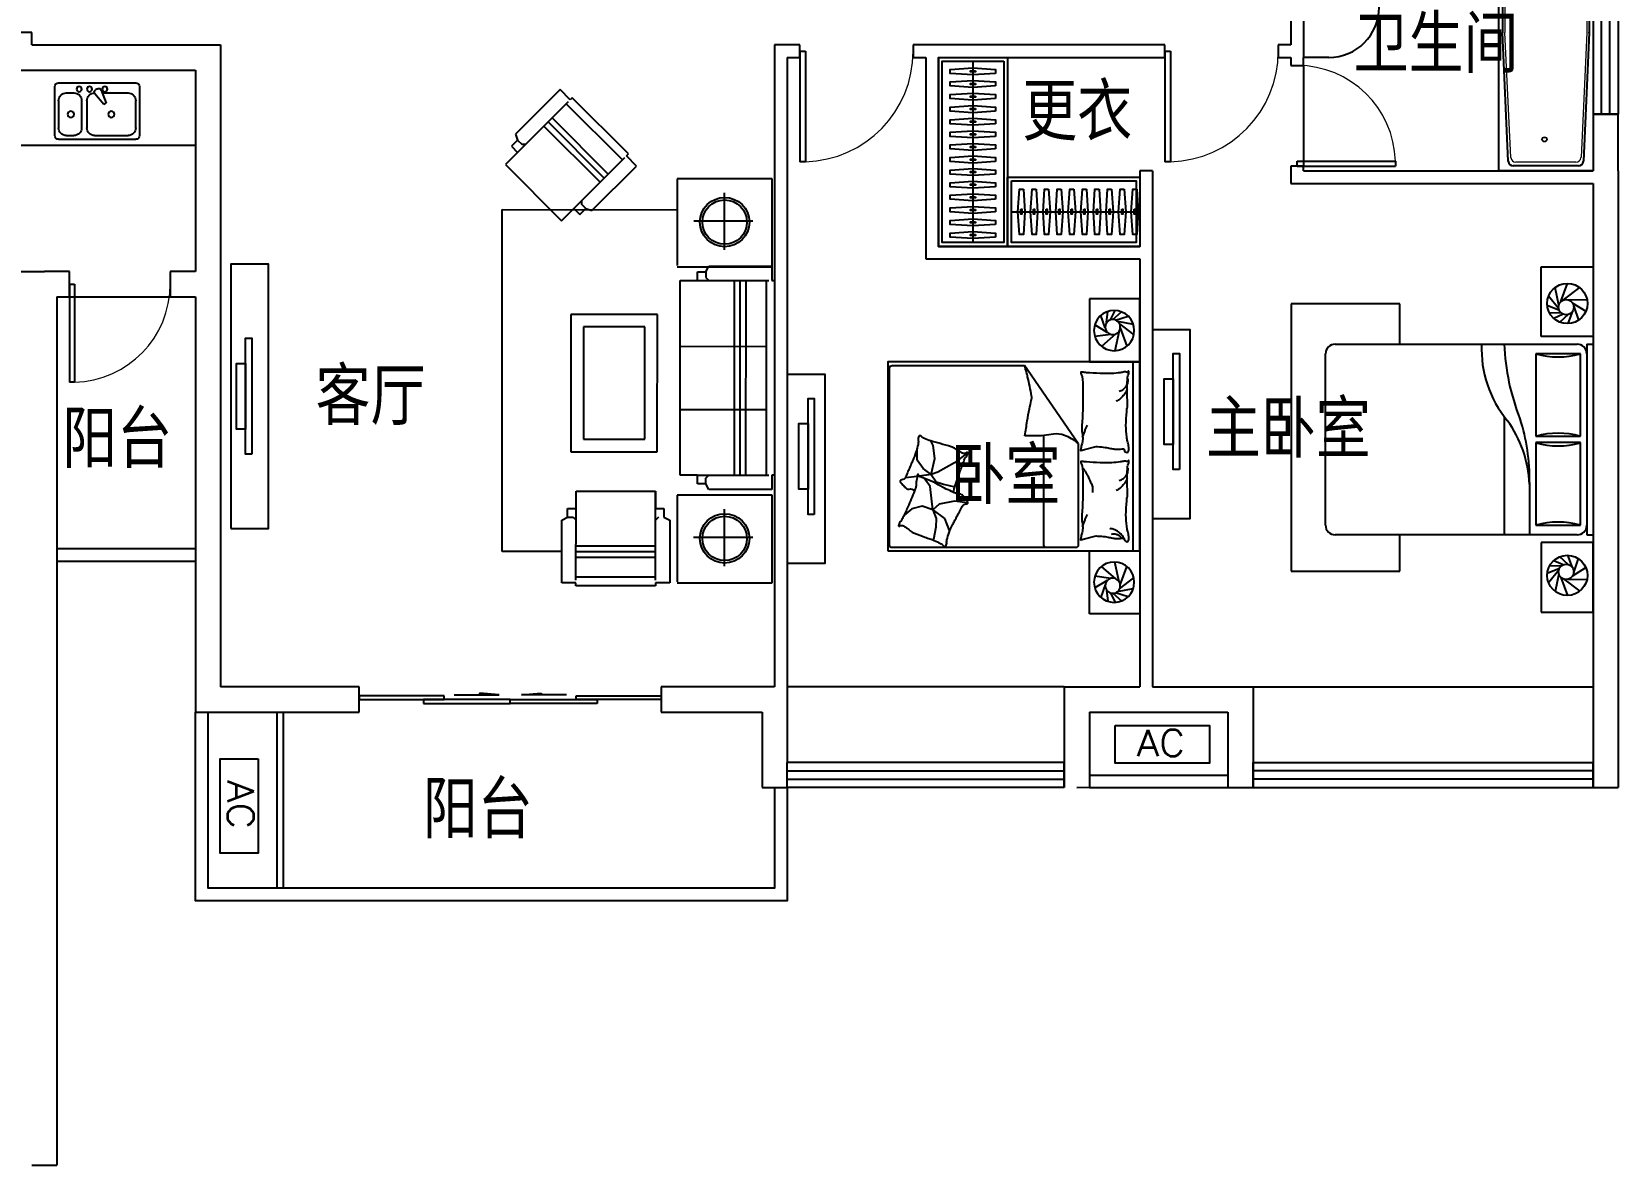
# Model space of a CAD drawing. Extents: x 4718159 to 4750259, y -1162956 to -1143856.
# Drawn here: x 4737659 to 4750259, y -1161156 to -1152151 of the extents above; entities that cross this region are included whole.
import ezdxf

# ---------------------------------------------------------------- set-up
doc = ezdxf.new("R2010")
doc.units = 0
doc.header["$MEASUREMENT"] = 0
doc.layers.get('0').update_dxf_attribs({"linetype": 'CONTINUOUS'})
for name, color, linetype in [('0-栏杆', 165, 'CONTINUOUS'), ('BATH', 8, 'CONTINUOUS'), ('F', 8, 'CONTINUOUS'), ('F1', 8, 'CONTINUOUS'), ('FUR', 8, 'CONTINUOUS'), ('K_EQUIPMENT', 89, 'CONTINUOUS'), ('text', 75, 'CONTINUOUS'), ('WALL', 2, 'CONTINUOUS'), ('WINDOW', 4, 'CONTINUOUS')]:
    doc.layers.add(name, color=color, linetype=linetype)
doc.layers.add('area', color=6, linetype='CONTINUOUS', plot=False)
doc.layers.get('area').off()
doc.styles.add('HZ', font='txt', dxfattribs={"bigfont": 'hztxt'})
doc.styles.add('黑体', font='simhei.ttf')

# ---------------------------------------------------------------- blocks, each defined once
blk = doc.blocks.new('A$C451C0F04')
at = {"layer": 'F'}
for p, q in [((462, 3942, 0), (108, 3588, 0)), ((542, 3862, 0), (462, 3942, 0)), ((526, 3846, 0), (124, 3444, 0)), ((956, 3384, 0), (510, 3830, 0)), ((558, 3878, 0), (542, 3862, 0)), ((1004, 3432, 0), (558, 3878, 0)), ((365, 3685, 0), (811, 3239, 0)), ((397, 3717, 0), (843, 3271, 0)), ((124, 3540, 0), (75, 3492, 0)), ((108, 3588, 0), (124, 3540, 0)), ((124, 3540, 0), (156, 3508, 0)), ((333, 3653, 0), (779, 3207, 0)), ((124, 3444, 0), (27, 3347, 0)), ((75, 3492, 0), (124, 3444, 0)), ((156, 3508, 0), (188, 3508, 0)), ((988, 3416, 0), (1004, 3432, 0)), ((1068, 3335, 0), (988, 3416, 0)), ((27, 3347, 0), (473, 2901, 0)), ((972, 3400, 0), (473, 2901, 0)), ((714, 2982, 0), (1068, 3335, 0)), ((2145, 3234, 0), (1391, 3234, 0)), ((1391, 3234, 0), (1391, 2546, 0)), ((2145, 2535, 0), (2145, 3234, 0)), ((634, 3030, 0), (634, 3062, 0)), ((666, 2998, 0), (634, 3030, 0)), ((1768, 2669, 0), (1768, 3121, 0)), ((0, 273, 0), (1, 2989, 0)), ((1, 2989, 0), (1391, 2988, 0)), ((473, 2901, 0), (569, 2998, 0)), ((569, 2998, 0), (618, 2949, 0)), ((618, 2949, 0), (666, 2998, 0)), ((666, 2998, 0), (714, 2982, 0)), ((1522, 2900, 0), (1993, 2900, 0)), ((1391, 2535, 0), (2145, 2535, 0)), ((1619, 2494, 0), (1642, 2540, 0)), ((1642, 2540, 0), (2142, 2539, 0)), ((2142, 2539, 0), (2142, 2426, 0)), ((1414, 2426, 0), (1551, 2426, 0)), ((1414, 879, 0), (1414, 2426, 0)), ((1551, 2494, 0), (1619, 2494, 0)), ((1551, 2426, 0), (1551, 2494, 0)), ((1551, 2426, 0), (1642, 2426, 0)), ((1619, 2494, 0), (1619, 2449, 0)), ((1619, 2449, 0), (1642, 2426, 0)), ((1642, 2426, 0), (2120, 2426, 0)), ((1846, 879, 0), (1847, 2426, 0)), ((1892, 879, 0), (1892, 2426, 0)), ((1937, 879, 0), (1938, 2426, 0)), ((2097, 2426, 0), (2097, 879, 0)), ((2142, 2426, 0), (2165, 2426, 0)), ((2165, 2426, 0), (2165, 879, 0)), ((546, 2157, 0), (545, 1064, 0)), ((1234, 2157, 0), (546, 2157, 0)), ((1233, 1064, 0), (1234, 2157, 0)), ((1134, 2057, 0), (646, 2057, 0)), ((646, 2057, 0), (646, 1164, 0)), ((1133, 1164, 0), (1134, 2057, 0)), ((1414, 1903, 0), (2097, 1902, 0)), ((1414, 1402, 0), (2097, 1402, 0)), ((646, 1164, 0), (1133, 1164, 0)), ((545, 1064, 0), (1233, 1064, 0)), ((1551, 879, 0), (1414, 879, 0)), ((1551, 811, 0), (1551, 879, 0)), ((1551, 879, 0), (1642, 879, 0)), ((1619, 811, 0), (1551, 811, 0)), ((1619, 856, 0), (1642, 879, 0)), ((1619, 811, 0), (1619, 856, 0)), ((1642, 765, 0), (1619, 811, 0)), ((1642, 879, 0), (2119, 879, 0)), ((2142, 765, 0), (1642, 765, 0)), ((2142, 879, 0), (2142, 765, 0)), ((2165, 879, 0), (2142, 879, 0)), ((588, 751, 0), (1218, 751, 0)), ((588, 614, 0), (588, 751, 0)), ((1218, 751, 0), (1218, 614, 0)), ((1218, 46, 0), (1218, 751, 0)), ((2144, 721, 0), (1391, 721, 0)), ((1391, 721, 0), (1391, 33, 0)), ((2144, 23, 0), (2144, 721, 0)), ((474, 523, 0), (519, 546, 0)), ((474, 23, 0), (474, 523, 0)), ((519, 614, 0), (588, 614, 0)), ((519, 546, 0), (519, 614, 0)), ((519, 546, 0), (565, 546, 0)), ((565, 546, 0), (588, 523, 0)), ((587, 46, 0), (588, 614, 0)), ((1218, 614, 0), (1286, 614, 0)), ((1243, 546, 0), (1220, 523, 0)), ((1286, 614, 0), (1286, 546, 0)), ((1286, 546, 0), (1332, 523, 0)), ((1332, 523, 0), (1332, 23, 0)), ((1767, 156, 0), (1768, 608, 0)), ((1521, 388, 0), (1992, 388, 0)), ((474, 273, 0), (0, 273, 0)), ((588, 319, 0), (1218, 319, 0)), ((588, 273, 0), (1218, 273, 0)), ((588, 228, 0), (1218, 228, 0)), ((587, 23, 0), (474, 23, 0)), ((587, 0, 0), (587, 23, 0)), ((1218, 0, 0), (587, 0, 0)), ((1218, 68, 0), (587, 68, 0)), ((1218, 23, 0), (1218, 0, 0)), ((1332, 23, 0), (1218, 23, 0)), ((1391, 23, 0), (2144, 23, 0))]:
    blk.add_line(p, q, dxfattribs=at)
for centre, radius in [((1768, 2890, 0), 196), ((1768, 2890, 0), 176), ((1768, 377, 0), 196), ((1768, 377, 0), 176)]:
    blk.add_circle(centre, radius, dxfattribs=at)
blk = doc.blocks.new('A$C79890BC7')
at = {"color": 252}
for points in [[(2140, 718159), (2091, 718159), (2091, 719080), (2140, 719080)], [(2091, 718359), (2018, 718359), (2018, 718880), (2091, 718880)]]:
    blk.add_lwpolyline(points, close=True, dxfattribs=at)
blk = doc.blocks.new('A$C6AB5504A')
at = {"layer": 'F'}
for p, q in [((1985, 2744), (2397, 2744)), ((1985, 2191), (1985, 2744)), ((2397, 2744), (2397, 2191)), ((2126, 2439), (2095, 2579)), ((2142, 2467), (2193, 2612)), ((2163, 2480), (2291, 2578)), ((862, 2449), (0, 2449)), ((0, 2449), (0, 325)), ((862, 2129), (862, 2449)), ((2130, 2396), (2033, 2436)), ((2124, 2411), (2044, 2511)), ((2198, 2481), (2349, 2484)), ((2232, 2458), (2340, 2390)), ((2243, 2428), (2281, 2319)), ((2143, 2379), (2052, 2375)), ((2159, 2368), (2084, 2334)), ((2198, 2365), (2133, 2304)), ((2233, 2390), (2196, 2292)), ((2397, 2191), (1985, 2191)), ((273, 690), (273, 2053)), ((348, 2129), (2271, 2129)), ((2296, 2053), (1943, 2053)), ((1943, 2053), (1943, 1397)), ((2296, 1397), (2296, 2053)), ((2346, 2129), (2397, 2129)), ((2346, 2129), (2346, 615)), ((2397, 2129), (2397, 615)), ((1690, 1549), (1690, 615)), ((1943, 1397), (2296, 1397)), ((2296, 1347), (1943, 1347)), ((1943, 1347), (1943, 690)), ((2296, 690), (2296, 1347)), ((1892, 1031), (1892, 615)), ((1943, 690), (2296, 690)), ((2271, 615), (348, 615)), ((862, 325), (862, 615)), ((2397, 553), (1985, 553)), ((1985, 553), (1985, 0)), ((2346, 615), (2397, 615)), ((2397, 0), (2397, 553)), ((2159, 375), (2084, 409)), ((2198, 378), (2133, 440)), ((2233, 354), (2196, 452)), ((2243, 316), (2281, 425)), ((0, 325), (862, 325)), ((2130, 348), (2033, 307)), ((2124, 333), (2044, 232)), ((2143, 365), (2052, 368)), ((2126, 305), (2095, 165)), ((2142, 276), (2193, 132)), ((2163, 264), (2291, 166)), ((2198, 262), (2349, 259)), ((2232, 286), (2340, 354)), ((1985, 0), (2397, 0))]:
    blk.add_line(p, q, dxfattribs=at)
for centre, radius in [((2192, 2452), 160), ((2183, 2423), 60), ((2192, 292), 160), ((2183, 320), 60)]:
    blk.add_circle(centre, radius, dxfattribs=at)
for centre, radius, start, end in [((348, 2053), 75.7, 90, 180), ((2403, 2091), 892, 177.5673, 219.5461), ((3545, 2214), 1857, 182.616, 201.4069), ((2119, 2659), 631, 253.7398, 286.2602), ((2271, 2053), 75.7, 0, 90), ((965, 977), 928, 2.5398, 36.0403), ((309, 1052), 1584, 359.2582, 17.8034), ((2119, 791), 631, 73.7398, 106.2602), ((2119, 1952), 631, 253.7398, 286.2602), ((348, 690), 75.7, 180, 270), ((2119, 85), 631, 73.7398, 106.2602), ((2271, 690), 75.7, 270, 0)]:
    blk.add_arc(centre, radius, start, end, dxfattribs=at)
blk = doc.blocks.new('66666')
at = {"layer": 'FUR'}
for p, q in [((-313037, -721735), (-313037, -721235)), ((-313037, -721235), (-312637, -721235)), ((-312824, -721398), (-312892, -721337)), ((-312805, -721400), (-312840, -721326)), ((-312773, -721423), (-312783, -721334)), ((-312637, -721235), (-312637, -721735)), ((-312875, -721433), (-312989, -721521)), ((-312859, -721411), (-312985, -721436)), ((-312845, -721403), (-312945, -721372)), ((-312881, -721465), (-312935, -721609)), ((-312779, -721500), (-312679, -721441)), ((-312762, -721465), (-312727, -721366)), ((-312874, -721488), (-312838, -721646)), ((-312847, -721512), (-312734, -721612)), ((-312807, -721516), (-312680, -721533)), ((-312637, -721735), (-313037, -721735)), ((-312985, -723235), (-312985, -721735)), ((-312548, -722382), (-312121, -721764)), ((-311069, -721764), (-312121, -721764)), ((-311049, -723190), (-311049, -721784)), ((-312276, -723190), (-312276, -722320)), ((-312548, -722382), (-312548, -723190)), ((-311669, -722458), (-311565, -722537)), ((-311410, -722501), (-311397, -722399)), ((-311397, -722399), (-311377, -722363)), ((-311268, -722515), (-311268, -722422)), ((-311565, -722537), (-311434, -722612)), ((-311379, -722630), (-311410, -722501)), ((-311379, -722630), (-311316, -722581)), ((-311316, -722581), (-311268, -722515)), ((-311478, -722707), (-311567, -722727)), ((-311420, -722687), (-311478, -722707)), ((-311434, -722612), (-311379, -722630)), ((-311379, -722630), (-311420, -722687)), ((-311392, -722911), (-311373, -722725)), ((-311379, -722630), (-311285, -722642)), ((-311373, -722725), (-311337, -722676)), ((-311337, -722676), (-311328, -722663)), ((-311270, -722644), (-311175, -722655)), ((-311669, -722854), (-311566, -722841)), ((-311566, -722841), (-311443, -722866)), ((-311485, -722980), (-311523, -723075)), ((-311392, -722911), (-311485, -722980)), ((-311443, -722866), (-311392, -722911)), ((-311392, -722911), (-311419, -722978)), ((-311419, -722978), (-311416, -723047)), ((-311392, -722911), (-311309, -722880)), ((-311309, -722880), (-311227, -722901)), ((-311227, -722901), (-311164, -722954)), ((-311523, -723075), (-311519, -723099)), ((-311416, -723047), (-311399, -723145)), ((-312638, -723235), (-313037, -723235)), ((-312637, -723235), (-313037, -723235)), ((-313037, -723235), (-313037, -723735)), ((-312637, -723735), (-312637, -723235)), ((-312528, -723210), (-311069, -723210)), ((-311399, -723145), (-311392, -723148)), ((-312881, -723505), (-312935, -723362)), ((-312874, -723483), (-312838, -723325)), ((-312847, -723459), (-312734, -723359)), ((-312875, -723537), (-312989, -723450)), ((-312807, -723455), (-312680, -723438)), ((-312779, -723471), (-312679, -723530)), ((-312859, -723560), (-312985, -723535)), ((-312845, -723568), (-312945, -723599)), ((-312824, -723573), (-312892, -723634)), ((-312805, -723570), (-312840, -723645)), ((-312773, -723548), (-312783, -723637)), ((-312762, -723506), (-312727, -723605)), ((-313037, -723735), (-312637, -723735))]:
    blk.add_line(p, q, dxfattribs=at)
blk.add_lwpolyline([(-311037, -723235), (-313037, -723235), (-313037, -721735), (-311037, -721735)], close=True, dxfattribs=at)
for points in [[(-312910, -722425, -0.263368), (-312929, -722453, -0.494818), (-312948, -722444, -0.049225), (-312949, -722426, -0.036831), (-312948, -722403, -0.031893), (-312940, -722365, 0.035782), (-312933, -722331, 0.032941), (-312927, -722241, 0.026564), (-312933, -722130, 0.017905), (-312938, -722092, -0.033397), (-312940, -722072, -0.03204), (-312939, -722035, 0.018442), (-312936, -721971, 0.010837), (-312937, -721906, 0.014624), (-312940, -721858, 0.111249), (-312947, -721836, -0.153708), (-312951, -721819, -0.076444), (-312950, -721811, -0.215512), (-312948, -721809, -0.585858), (-312945, -721812, 0.363489), (-312942, -721817, 0.191716), (-312931, -721817, -0.129675), (-312914, -721815, -0.01735), (-312897, -721818, 0.019326), (-312882, -721821, 0.018818), (-312814, -721827, 0.021828), (-312754, -721828, 0.006204), (-312721, -721827, 0.001963), (-312614, -721821, 0.028341), (-312578, -721816, -0.117014), (-312569, -721817, -0.36606), (-312568, -721818, -0.03973), (-312570, -721832, -0.048309), (-312576, -721846, 0.062981), (-312580, -721856, 0.04058), (-312583, -721880, 0.014345), (-312585, -721946, 0.005484), (-312585, -722072, 0.007153), (-312582, -722168, 0.008762), (-312579, -722211, -0.008153), (-312576, -722256, -0.06251), (-312581, -722313, 0.078669), (-312583, -722359, 0.047825), (-312578, -722381, -0.034494), (-312570, -722412, -0.023571), (-312567, -722437, -0.510228), (-312569, -722438), (-312599, -722431), (-312681, -722410, 0.073041), (-312701, -722408, 0.023305), (-312762, -722414, 0.018299), (-312785, -722418, -0.01097), (-312823, -722425, -0.042281), (-312857, -722428, -0.027201), (-312910, -722425)], [(-312125, -722321, 0.007867), (-312143, -722204, 0.009508), (-312161, -722107, 0.006616), (-312175, -722042, -0.023828), (-312179, -722024, -0.080713), (-312178, -722005, -0.009591), (-312146, -721853, -0.013133), (-312138, -721819, -0.007859), (-312121, -721764)], [(-312942, -721869, 0.088153), (-312938, -721904, 0.088153), (-312923, -721935, 0.077547), (-312902, -721957, 0.077547), (-312874, -721971)], [(-312936, -721951, 0.027842), (-312926, -721975, 0.048685), (-312918, -721988, 0.023666), (-312893, -722016, 0.031223), (-312873, -722035, 0.046801), (-312865, -722040, 0.023191), (-312848, -722048)], [(-312583, -722335, 0.009729), (-312592, -722308, 0.009729), (-312602, -722281, 0.007971), (-312611, -722259, 0.007971), (-312621, -722237)], [(-312548, -722382, -0.085272), (-312438, -722319, -0.124044), (-312351, -722309), (-312255, -722323), (-312125, -722321)], [(-311556, -722772, 0.025626), (-311559, -722760, 0.0108), (-311601, -722631, 0.00456), (-311632, -722543, 0.01125), (-311646, -722508, 0.069394), (-311657, -722489, -0.079756), (-311666, -722473, -0.106399), (-311669, -722458, -0.328642), (-311665, -722454, -0.299547), (-311659, -722456, 0.189917), (-311650, -722462, 0.033518), (-311640, -722463, 0.075627), (-311635, -722462, 0.053489), (-311627, -722459, 0.017838), (-311605, -722447, 0.038394), (-311581, -722430, -0.059529), (-311565, -722420, -0.035943), (-311539, -722409, -0.011245), (-311452, -722384, -0.006203), (-311413, -722373, 0.010783), (-311390, -722367, 0.019485), (-311377, -722363, 0.005062), (-311326, -722343, 0.101392), (-311301, -722326, -0.223768), (-311288, -722321, -0.25558), (-311283, -722325, -0.081563), (-311278, -722340, -0.071805), (-311278, -722357, 0.069985), (-311278, -722375, 0.03546), (-311265, -722434, 0.029432), (-311240, -722503, 0.001554), (-311226, -722537, -0.00152), (-311211, -722571, -0.004735), (-311196, -722606, 0.00382), (-311178, -722650, 0.296001), (-311146, -722672, -0.649774), (-311137, -722693, -0.02319), (-311142, -722698, 0.0288), (-311145, -722701, 0.005727), (-311151, -722708, -0.004358), (-311159, -722717, -0.027528), (-311176, -722734, -0.046214), (-311187, -722742, -0.194121), (-311204, -722745, 0.133719), (-311228, -722746, 0.005779), (-311250, -722754, 0.008882)], [(-312910, -723134, -0.263368), (-312929, -723162, -0.494818), (-312948, -723153, -0.049225), (-312949, -723136, -0.036831), (-312948, -723112, -0.031893), (-312940, -723074, 0.035782), (-312933, -723040, 0.032941), (-312927, -722950, 0.026564), (-312933, -722839, 0.017905), (-312938, -722802, -0.033397), (-312940, -722781, -0.03204), (-312939, -722744, 0.018442), (-312936, -722680, 0.010837), (-312937, -722615, 0.014624), (-312940, -722567, 0.111249), (-312947, -722545, -0.153708), (-312951, -722528, -0.076444), (-312950, -722520, -0.215512), (-312948, -722519, -0.585858), (-312945, -722521, 0.363489), (-312942, -722526, 0.191716), (-312931, -722526, -0.129675), (-312914, -722524, -0.01735), (-312897, -722527, 0.019326), (-312882, -722530, 0.018818), (-312814, -722536, 0.021828), (-312754, -722537, 0.006204), (-312721, -722536, 0.001963), (-312614, -722530, 0.028341), (-312578, -722526, -0.117014), (-312569, -722526, -0.36606), (-312568, -722527, -0.03973), (-312570, -722541, -0.048309), (-312576, -722555, 0.062981), (-312580, -722565, 0.04058), (-312583, -722589, 0.014345), (-312585, -722656, 0.005484), (-312585, -722781, 0.007153), (-312582, -722877, 0.008762), (-312579, -722920, -0.008153), (-312576, -722965, -0.06251), (-312581, -723023, 0.078669), (-312583, -723068, 0.047825), (-312578, -723091, -0.034494), (-312570, -723121, -0.023571), (-312567, -723147, -0.510228), (-312569, -723148), (-312599, -723140), (-312681, -723119, 0.073041), (-312701, -723118, 0.023305), (-312762, -723123, 0.018299), (-312785, -723127, -0.01097), (-312823, -723135, -0.042281), (-312857, -723138, -0.027201), (-312910, -723135)], [(-312942, -722579, 0.088153), (-312938, -722613, 0.088153), (-312923, -722644, 0.077547), (-312902, -722666, 0.077547), (-312874, -722680)], [(-312582, -722575, 0.016108), (-312608, -722614, 0.024599), (-312623, -722641, 0.009477), (-312646, -722690, 0.015937), (-312659, -722719, 0.072521), (-312662, -722736, 0.033339), (-312662, -722772)], [(-312936, -722661, 0.027842), (-312926, -722684, 0.048685), (-312918, -722697, 0.023666), (-312893, -722725, 0.031223), (-312873, -722744, 0.046801), (-312865, -722749, 0.023191), (-312848, -722757)], [(-312583, -723044, 0.009729), (-312592, -723017, 0.009729), (-312602, -722990, 0.007971), (-312611, -722968, 0.007971), (-312621, -722947)], [(-312910, -723135, -0.077379), (-312885, -723100, -0.077379), (-312850, -723074, -0.047525), (-312825, -723064, -0.047525), (-312799, -723059)], [(-312894, -723136, -0.05369), (-312881, -723122, -0.070312), (-312869, -723114, -0.015448), (-312860, -723110, -0.013244), (-312850, -723106, -0.082127), (-312832, -723103, -0.064164), (-312809, -723106)]]:
    blk.add_lwpolyline(points, format="xyb", dxfattribs=at)
blk.add_lwpolyline([(-311454, -723177, 0.101392), (-311478, -723196, -0.223768), (-311491, -723202, -0.25558), (-311496, -723199, -0.081563), (-311502, -723184, -0.071805), (-311503, -723167, 0.069985), (-311505, -723149, 0.03546), (-311522, -723091, 0.029432), (-311552, -723024, 0.001554), (-311569, -722992, -0.00152), (-311586, -722959, -0.004735), (-311604, -722925, 0.00382), (-311625, -722883, 0.296001), (-311659, -722863, -0.649774), (-311669, -722843, -0.02319), (-311665, -722838, 0.0288), (-311662, -722834, 0.005727), (-311657, -722827, -0.004358), (-311650, -722818, -0.027528), (-311634, -722799, -0.046214), (-311623, -722790, -0.194121), (-311607, -722786, 0.133719), (-311583, -722783, 0.011505), (-311541, -722764, 0.008882), (-311487, -722738, 0.012426), (-311419, -722701, -0.033612), (-311393, -722688), (-311336, -722665), (-311293, -722647, 0.224341), (-311280, -722633, -0.722772), (-311271, -722633, -0.103513), (-311270, -722636, 0.053465), (-311270, -722644, 0.030109), (-311265, -722667, -0.031436), (-311261, -722689, -0.05324), (-311261, -722704, 0.05518), (-311260, -722719, 0.056271), (-311254, -722744, 0.0108), (-311202, -722870, 0.00456), (-311164, -722954, 0.01125), (-311148, -722988, 0.069394), (-311135, -723006, -0.079756), (-311125, -723022, -0.106399), (-311121, -723037, -0.328642), (-311125, -723041, -0.299547), (-311131, -723039, 0.189917), (-311140, -723034, 0.033518), (-311151, -723034, 0.075627), (-311155, -723035, 0.053489), (-311163, -723038, 0.017838), (-311184, -723052, 0.038394), (-311207, -723071, -0.059529), (-311222, -723083, -0.035943), (-311247, -723095, -0.011245), (-311331, -723127, -0.006203), (-311370, -723141, 0.010783), (-311392, -723148, 0.019485), (-311405, -723154, 0.005062)], format="xyb", close=True, dxfattribs=at)
for centre, radius in [((-312833, -721486), 160), ((-312822, -721458), 60), ((-312833, -723485), 160), ((-312822, -723513), 60)]:
    blk.add_circle(centre, radius, dxfattribs=at)
for centre, start, end in [((-311069, -721784), 0, 90), ((-312528, -723190), 180, 270), ((-312296, -723190), 270, 0), ((-311069, -723190), 270, 0)]:
    blk.add_arc(centre, 20, start, end, dxfattribs=at)
at = {"layer": 'FUR', "oblique": -180, "text_generation_flag": 4, "width": 0.8, "flags": 9}
for tag, p in [('XSIZE', (-312833, -721486)), ('YSIZE', (-312833, -721486)), ('XSIZE', (-312833, -723485)), ('YSIZE', (-312833, -723485))]:
    blk.add_attdef(tag, p, '', height=0.5, rotation=180, dxfattribs=at)
blk = doc.blocks.new('*U33')
blk.add_line((-970, -275), (20, -275))
for points in [[(-1000, 0), (50, 0), (50, -550), (-1000, -550)], [(-970, -30), (20, -30), (20, -520), (-970, -520)]]:
    blk.add_lwpolyline(points, close=True)
at = {"elevation": 0}
for points in [[(-874, -95), (-862, -275), (-874, -455), (-906, -455), (-918, -275), (-906, -95)], [(-774, -95), (-762, -275), (-774, -455), (-806, -455), (-818, -275), (-806, -95)], [(-674, -95), (-662, -275), (-674, -455), (-706, -455), (-718, -275), (-706, -95)], [(-574, -95), (-562, -275), (-574, -455), (-606, -455), (-618, -275), (-606, -95)], [(-474, -95), (-462, -275), (-474, -455), (-506, -455), (-518, -275), (-506, -95)], [(-374, -95), (-362, -275), (-374, -455), (-406, -455), (-418, -275), (-406, -95)], [(-274, -95), (-262, -275), (-274, -455), (-306, -455), (-318, -275), (-306, -95)], [(-174, -95), (-162, -275), (-174, -455), (-206, -455), (-218, -275), (-206, -95)], [(-74, -95), (-62, -275), (-74, -455), (-106, -455), (-118, -275), (-106, -95)], [(26, -95), (38, -275), (26, -455), (-6, -455), (-18, -275), (-6, -95)]]:
    blk.add_lwpolyline(points, close=True, dxfattribs=at)
at = {"ltscale": 15, "elevation": 0}
for points in [[(-894, -255), (-886, -255), (-886, -295), (-894, -295)], [(-794, -255), (-786, -255), (-786, -295), (-794, -295)], [(-694, -255), (-686, -255), (-686, -295), (-694, -295)], [(-594, -255), (-586, -255), (-586, -295), (-594, -295)], [(-494, -255), (-486, -255), (-486, -295), (-494, -295)], [(-394, -255), (-386, -255), (-386, -295), (-394, -295)], [(-294, -255), (-286, -255), (-286, -295), (-294, -295)], [(-194, -255), (-186, -255), (-186, -295), (-194, -295)], [(-94, -255), (-86, -255), (-86, -295), (-94, -295)], [(6, -255), (14, -255), (14, -295), (6, -295)]]:
    blk.add_lwpolyline(points, close=True, dxfattribs=at)
blk = doc.blocks.new('*U34')
blk.add_line((-970, -275), (470, -275))
for points in [[(-1000, 0), (500, 0), (500, -550), (-1000, -550)], [(-970, -30), (470, -30), (470, -520), (-970, -520)]]:
    blk.add_lwpolyline(points, close=True)
at = {"elevation": 0}
for points in [[(-874, -95), (-862, -275), (-874, -455), (-906, -455), (-918, -275), (-906, -95)], [(-774, -95), (-762, -275), (-774, -455), (-806, -455), (-818, -275), (-806, -95)], [(-674, -95), (-662, -275), (-674, -455), (-706, -455), (-718, -275), (-706, -95)], [(-574, -95), (-562, -275), (-574, -455), (-606, -455), (-618, -275), (-606, -95)], [(-474, -95), (-462, -275), (-474, -455), (-506, -455), (-518, -275), (-506, -95)], [(-374, -95), (-362, -275), (-374, -455), (-406, -455), (-418, -275), (-406, -95)], [(-274, -95), (-262, -275), (-274, -455), (-306, -455), (-318, -275), (-306, -95)], [(-174, -95), (-162, -275), (-174, -455), (-206, -455), (-218, -275), (-206, -95)], [(-74, -95), (-62, -275), (-74, -455), (-106, -455), (-118, -275), (-106, -95)], [(26, -95), (38, -275), (26, -455), (-6, -455), (-18, -275), (-6, -95)], [(126, -95), (138, -275), (126, -455), (94, -455), (82, -275), (94, -95)], [(226, -95), (238, -275), (226, -455), (194, -455), (182, -275), (194, -95)], [(326, -95), (338, -275), (326, -455), (294, -455), (282, -275), (294, -95)], [(426, -95), (438, -275), (426, -455), (394, -455), (382, -275), (394, -95)]]:
    blk.add_lwpolyline(points, close=True, dxfattribs=at)
at = {"ltscale": 15, "elevation": 0}
for points in [[(-894, -255), (-886, -255), (-886, -295), (-894, -295)], [(-794, -255), (-786, -255), (-786, -295), (-794, -295)], [(-694, -255), (-686, -255), (-686, -295), (-694, -295)], [(-594, -255), (-586, -255), (-586, -295), (-594, -295)], [(-494, -255), (-486, -255), (-486, -295), (-494, -295)], [(-394, -255), (-386, -255), (-386, -295), (-394, -295)], [(-294, -255), (-286, -255), (-286, -295), (-294, -295)], [(-194, -255), (-186, -255), (-186, -295), (-194, -295)], [(-94, -255), (-86, -255), (-86, -295), (-94, -295)], [(6, -255), (14, -255), (14, -295), (6, -295)], [(106, -255), (114, -255), (114, -295), (106, -295)], [(206, -255), (214, -255), (214, -295), (206, -295)], [(306, -255), (314, -255), (314, -295), (306, -295)], [(406, -255), (414, -255), (414, -295), (406, -295)]]:
    blk.add_lwpolyline(points, close=True, dxfattribs=at)
blk = doc.blocks.new('A$C20217E62')
at = {"layer": 'F1'}
for p, q in [((0, 419), (0, 31)), ((644, 450), (31, 450)), ((306, 391), (267, 287)), ((335, 402), (350, 393)), ((675, 31), (675, 419)), ((31, 92), (31, 307)), ((92, 368), (298, 368)), ((267, 287), (285, 277)), ((285, 277), (355, 363)), ((419, 307), (419, 92)), ((460, 92), (460, 307)), ((522, 368), (583, 368)), ((644, 307), (644, 92)), ((31, 0), (644, 0)), ((358, 31), (92, 31)), ((583, 31), (522, 31))]:
    blk.add_line(p, q, dxfattribs=at)
for centre, radius in [((276, 399), 20.5), ((399, 399), 20.5), ((481, 399), 20.5), ((225, 199), 25.6), ((547, 199), 25.6)]:
    blk.add_circle(centre, radius, dxfattribs=at)
for centre, radius, start, end in [((31, 419), 30.7, 90, 180), ((325, 384), 20.5, 60, 159.4623), ((340, 376), 20.5, 320.5377, 60), ((644, 419), 30.7, 360, 90), ((92, 307), 61.4, 90, 180), ((358, 307), 61.4, 360, 90), ((522, 307), 61.4, 90, 180), ((583, 307), 61.4, 360, 90), ((31, 31), 30.7, 180, 270), ((92, 92), 61.4, 180, 270), ((358, 92), 61.4, 270, 360), ((522, 92), 61.4, 180, 270), ((583, 92), 61.4, 270, 360), ((644, 31), 30.7, 270, 360)]:
    blk.add_arc(centre, radius, start, end, dxfattribs=at)
blk = doc.blocks.new('KTJ')
blk.add_lwpolyline([(-274, 148), (476, 148), (476, -152), (-274, -152)], close=True)
at = {"style": 'HZ', "width": 1.1}
blk.add_text('AC', height=210, dxfattribs=at).set_placement((-104, -95))
blk = doc.blocks.new('$WINLIB2D$00000001')
for p, q in [((-0.5, 0.5), (0.5, 0.5)), ((-0.5, 0.5), (-0.5, -0.5)), ((0.5, -0.5), (0.5, 0.5)), ((0.5, 0.1667), (-0.5, 0.1667)), ((0.5, -0.1667), (-0.5, -0.1667)), ((-0.5, -0.5), (0.5, -0.5))]:
    blk.add_line(p, q)
blk = doc.blocks.new('$DorLib2D$00000001')
for p, q in [((0.45, 0.975), (0.5, 0.975)), ((0.45, 0), (0.45, 0.975)), ((0.5, 0), (0.5, 0.975)), ((0.5, 0), (0.45, 0))]:
    blk.add_line(p, q)
at = {"lineweight": 13}
blk.add_arc((0.475, 0), 0.975, 91.4693, 180, dxfattribs=at)
blk = doc.blocks.new('$DorLib2D$00000138')
at = {"color": 0, "linetype": 'Continuous'}
for p, q in [((-0.2875, 0), (-0.2875, 0.1538)), ((-0.2875, 0.1538), (0, 0.1538)), ((0, 0.1538), (0, 0)), ((0.2875, 0.1538), (0, 0.1538)), ((0.2875, 0), (0.2875, 0.1538)), ((-0.5, -0.1399), (-0.5, 0)), ((-0.5, 0), (-0.2187, 0)), ((0, 0), (-0.2875, 0)), ((-0.2187, 0), (-0.2187, -0.1399)), ((0, 0), (0.2875, 0)), ((0.2187, 0), (0.2187, -0.1399)), ((0.5, 0), (0.2187, 0)), ((0.5, 0), (0.5, -0.1946)), ((0.5, -0.1399), (0.5, 0)), ((-0.2187, -0.1399), (-0.5, -0.1399)), ((0.2187, -0.1399), (0.5, -0.1399)), ((-0.1857, -0.186), (-0.037, -0.186)), ((-0.037, -0.186), (-0.1019, -0.2583)), ((-0.1019, -0.2583), (-0.1019, -0.186)), ((0.1857, -0.186), (0.037, -0.186)), ((0.037, -0.186), (0.1019, -0.2583)), ((0.1019, -0.2583), (0.1019, -0.186))]:
    blk.add_line(p, q, dxfattribs=at)
blk = doc.blocks.new('$plan$00000339')
at = {"layer": 'BATH'}
for p, q in [((60, -70), (60, -680)), ((100, -30), (498, -30)), ((502, -30), (1524, -76)), ((1560, -116), (1560, -634)), ((100, -720), (498, -720)), ((1524, -674), (502, -720))]:
    blk.add_line(p, q, dxfattribs=at)
at = {"layer": 'BATH', "lineweight": 13}
for p, q in [((160, -90), (160, -660)), ((200, -50), (500, -50)), ((500, -50), (1495, -96)), ((1530, -136), (1530, -614)), ((200, -700), (500, -700)), ((1495, -654), (500, -700))]:
    blk.add_line(p, q, dxfattribs=at)
at = {"layer": 'BATH'}
for points in [[(0, 0), (1600, 0)], [(0, -750), (0, 0)], [(1600, 0), (1600, -750)], [(1600, -750), (0, -750)]]:
    blk.add_lwpolyline(points, dxfattribs=at)
at = {"layer": 'BATH', "lineweight": 13}
for radius in [20, 16]:
    blk.add_circle((1350, -386), radius, dxfattribs=at)
at = {"layer": 'BATH'}
for centre, start, end in [((100, -70), 90, 180), ((498, -70), 83.7966, 90), ((1520, -116), 0, 83.7966), ((100, -680), 180, 270), ((498, -680), 270, 276.2034), ((1520, -634), 276.2034, 0)]:
    blk.add_arc(centre, 40, start, end, dxfattribs=at)
at = {"layer": 'BATH', "lineweight": 13}
for centre, start, end in [((200, -90), 90, 180), ((1490, -136), 0, 83.3675), ((1490, -614), 276.6325, 0), ((200, -660), 180, 270)]:
    blk.add_arc(centre, 40, start, end, dxfattribs=at)

msp = doc.modelspace()

# ---------------------------------------------------------------- linework, layer by layer
at = {"color": 252}
for points in [[(4739240, -1156097), (4739540, -1156097), (4739540, -1153997), (4739240, -1153997)], [(4746559, -1156018), (4746859, -1156018), (4746859, -1154518), (4746559, -1154518)], [(4743659, -1156374), (4743959, -1156374), (4743959, -1154874), (4743659, -1154874)]]:
    msp.add_lwpolyline(points, close=True, dxfattribs=at)
at = {"layer": '0-栏杆'}
for p, q in [((4737859, -1156256), (4738959, -1156256)), ((4737859, -1156356), (4738959, -1156356)), ((4739609, -1158956), (4739609, -1157556)), ((4739659, -1158956), (4739659, -1157556)), ((4746059, -1158056), (4747159, -1158056)), ((4746059, -1158156), (4747159, -1158156))]:
    msp.add_line(p, q, dxfattribs=at)
for points in [[(4743659, -1158156), (4743659, -1159056), (4738959, -1159056), (4738959, -1157556)], [(4743559, -1158156), (4743559, -1158956), (4739059, -1158956), (4739059, -1157556)]]:
    msp.add_lwpolyline(points, dxfattribs=at)
at = {"layer": 'BATH'}
msp.add_lwpolyline([(4738959, -1153056), (4738959, -1153056), (4734859, -1153056), (4734859, -1153056)], dxfattribs=at)
at = {"layer": 'FUR'}
msp.add_line((4747959, -1152356), (4747759, -1152356), dxfattribs=at)
msp.add_arc((4747959, -1151956), 400, 270, 0, dxfattribs=at)
at = {"layer": 'WALL'}
for p, q in [((4747659, -1150856), (4747659, -1152256)), ((4747759, -1150856), (4747759, -1152356)), ((4737659, -1152156), (4737459, -1152156)), ((4737659, -1152256), (4737659, -1152156)), ((4737659, -1152256), (4739159, -1152256)), ((4739159, -1152256), (4739159, -1154156)), ((4743559, -1152256), (4743559, -1157356)), ((4743759, -1152256), (4743559, -1152256)), ((4743759, -1152356), (4743759, -1152256)), ((4744759, -1152256), (4744659, -1152256)), ((4744659, -1152256), (4744659, -1152356)), ((4746659, -1152256), (4744759, -1152256)), ((4746659, -1152356), (4746659, -1152256)), ((4747659, -1152256), (4747559, -1152256)), ((4747559, -1152256), (4747559, -1152356)), ((4743659, -1152356), (4743659, -1157456)), ((4743659, -1152356), (4743759, -1152356)), ((4744659, -1152356), (4744759, -1152356)), ((4744759, -1152356), (4744759, -1153956)), ((4744859, -1152356), (4744859, -1153856)), ((4744859, -1152356), (4746659, -1152356)), ((4747559, -1152356), (4747659, -1152356)), ((4747659, -1152356), (4747659, -1152419)), ((4747759, -1152419), (4747759, -1152356)), ((4737559, -1152456), (4738959, -1152456)), ((4738959, -1152456), (4738959, -1154056)), ((4747659, -1152419), (4747759, -1152419)), ((4750259, -1152806), (4750059, -1152806)), ((4750059, -1152806), (4750059, -1153256)), ((4750259, -1153256), (4750259, -1152806)), ((4746459, -1153256), (4746459, -1153856)), ((4746559, -1153256), (4746459, -1153256)), ((4746559, -1153256), (4746559, -1153856)), ((4747759, -1153219), (4747659, -1153219)), ((4747659, -1153219), (4747659, -1153356)), ((4747759, -1153256), (4747759, -1153219)), ((4747759, -1153256), (4750059, -1153256)), ((4750259, -1153256), (4750259, -1158156)), ((4747659, -1153356), (4750059, -1153356)), ((4750059, -1153356), (4750059, -1157956)), ((4744859, -1153856), (4746459, -1153856)), ((4746559, -1153856), (4746559, -1157356)), ((4744759, -1153956), (4746459, -1153956)), ((4746459, -1153956), (4746459, -1157356)), ((4735959, -1154056), (4737759, -1154056)), ((4737959, -1154056), (4737759, -1154056)), ((4737959, -1154256), (4737959, -1154056)), ((4738959, -1154056), (4738759, -1154056)), ((4738759, -1154056), (4738759, -1154256)), ((4739159, -1154156), (4739159, -1157356)), ((4737859, -1154256), (4737859, -1156856)), ((4737859, -1154256), (4737959, -1154256)), ((4738759, -1154256), (4738959, -1154256)), ((4738959, -1154256), (4738959, -1157556)), ((4737859, -1156856), (4737859, -1161156)), ((4740259, -1157356), (4739159, -1157356)), ((4740259, -1157556), (4740259, -1157356)), ((4743559, -1157356), (4742659, -1157356)), ((4742659, -1157356), (4742659, -1157556)), ((4745859, -1157356), (4745859, -1157956)), ((4745859, -1157356), (4746459, -1157356)), ((4746559, -1157356), (4747359, -1157356)), ((4747359, -1157356), (4747359, -1157956)), ((4738959, -1157556), (4740259, -1157556)), ((4742659, -1157556), (4743459, -1157556)), ((4743459, -1157556), (4743459, -1158156)), ((4743659, -1157456), (4743659, -1157956)), ((4746059, -1157556), (4746059, -1158056)), ((4746059, -1157556), (4746559, -1157556)), ((4746559, -1157556), (4747159, -1157556)), ((4747159, -1157556), (4747159, -1158156)), ((4743659, -1158156), (4743659, -1157956)), ((4745859, -1158156), (4745859, -1157956)), ((4746059, -1158056), (4746059, -1158156)), ((4747359, -1158156), (4747359, -1157956)), ((4750059, -1157956), (4750059, -1158156)), ((4743459, -1158156), (4743659, -1158156)), ((4745958, -1158157), (4745959, -1158157)), ((4746059, -1158156), (4745959, -1158157)), ((4747159, -1158156), (4747359, -1158156)), ((4750059, -1158156), (4750259, -1158156)), ((4737659, -1161156), (4737859, -1161156))]:
    msp.add_line(p, q, dxfattribs=at)
at = {"layer": 'WINDOW'}
for p, q in [((4747759, -1152419), (4747759, -1153219)), ((4737959, -1154256), (4738759, -1154256))]:
    msp.add_line(p, q, dxfattribs=at)
at = {"layer": 'WINDOW', "linetype": 'Continuous', "ltscale": 0.8}
for p, q in [((4745859, -1157356), (4743659, -1157356)), ((4747359, -1157356), (4750059, -1157356))]:
    msp.add_line(p, q, dxfattribs=at)

# ---------------------------------------------------------------- block references
at = {"rotation": 270}
msp.add_blockref('$plan$00000339', (4750059, -1151656), dxfattribs=at)
for name, p in [('A$C451C0F04', (4741394, -1156553, 0)), ('A$C79890BC7', (4737266, -1873666)), ('A$C79890BC7', (4744634, -1873788)), ('A$C79890BC7', (4741734, -1874144))]:
    msp.add_blockref(name, p)
at = {"layer": 'area', "xscale": -1}
msp.add_blockref('66666', (4433422, -433039), dxfattribs=at)
at = {"layer": 'F', "rotation": 270}
msp.add_blockref('*U34', (4745409, -1153356), dxfattribs=at)
at = {"layer": 'F'}
msp.add_blockref('*U33', (4746409, -1153306), dxfattribs=at)
at = {"layer": 'F1', "extrusion": (0, 0, -1), "zscale": -1}
msp.add_blockref('A$C20217E62', (-4738516, -1153006), dxfattribs=at)
at = {"layer": 'FUR'}
msp.add_blockref('A$C6AB5504A', (4747662, -1156762), dxfattribs=at)
at = {"layer": 'K_EQUIPMENT'}
msp.add_blockref('KTJ', (4746537, -1157811), dxfattribs=at)
at = {"layer": 'K_EQUIPMENT', "rotation": 270}
msp.add_blockref('KTJ', (4739308, -1158201), dxfattribs=at)
at = {"layer": 'WINDOW'}
for name, p, xscale, yscale, zscale, rotation in [('$WINLIB2D$00000001', (4750159, -1152056), 1500, 200, 1500, 270), ('$DorLib2D$00000001', (4747709, -1152819), 800, 800, 800, 270), ('$DorLib2D$00000001', (4738359, -1154156), -800, -800, -800, 359.9999999985633), ('$WINLIB2D$00000001', (4744759, -1158056), -2200.00000001071, 200, -2200.00000001071, 1.11168e-11), ('$WINLIB2D$00000001', (4748709, -1158056), -2700.000000035041, -200, -2700.000000035041, 180)]:
    msp.add_blockref(name, p, dxfattribs=dict(at, xscale=xscale, yscale=yscale, zscale=zscale, rotation=rotation))
for name, p, xscale, yscale, zscale in [('$DorLib2D$00000001', (4744209, -1152306), -900, -900, -900), ('$DorLib2D$00000001', (4747109, -1152306), -900, -900, -900), ('$DorLib2D$00000138', (4741459, -1157456), -2400, -200, -2400)]:
    msp.add_blockref(name, p, dxfattribs=dict(at, xscale=xscale, yscale=yscale, zscale=zscale))

# ---------------------------------------------------------------- texts
at = {"layer": 'text', "color": 0, "style": '黑体', "width": 0.8}
for s, p in [('卫生间', (4748157, -1152435)), ('更衣', (4745526, -1152972)), ('客厅', (4739913, -1155233)), ('主卧室', (4746984, -1155493)), ('阳台', (4737901, -1155573)), ('卧室', (4744956, -1155863)), ('阳台', (4740765, -1158516))]:
    msp.add_text(s, height=400, dxfattribs=at).set_placement(p)

doc.saveas('drawing.dxf')
